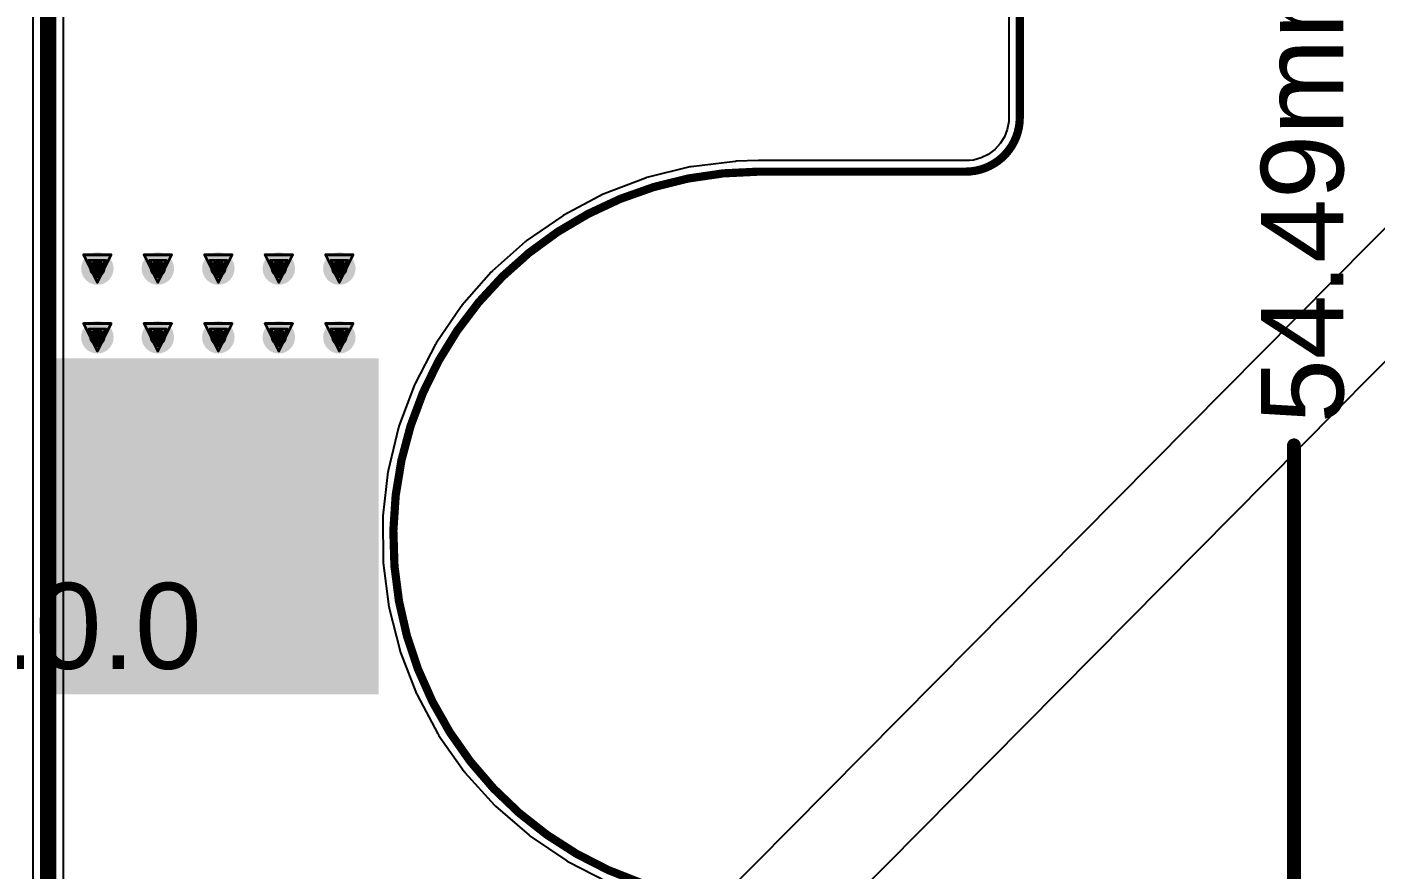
# Model space of a CAD drawing. Header units: inches. Extents: x -3 to 5381, y -57 to 5355.
# Drawn here: x 23.31 to 48.22, y -37.84 to -22.28 of the extents above; entities that cross this region are included whole.
import ezdxf

# ---------------------------------------------------------------- set-up
doc = ezdxf.new("R2010")
doc.units = ezdxf.units.IN
for name, color, linetype in [('Board_Outline', 216, 'Continuous'), ('Bottom Layer', 5, 'Continuous'), ('Bottom Paste', 16, 'Continuous'), ('Bottom Solder', 6, 'Continuous'), ('Dimension', 6, 'Continuous'), ('Drill Drawing', 1, 'Continuous'), ('Top Layer', 1, 'Continuous'), ('Top Overlay', 2, 'Continuous'), ('Top Solder', 216, 'Continuous'), ('Via Holes', 16, 'Continuous')]:
    doc.layers.add(name, color=color, linetype=linetype)
doc.styles.add('Arial', font='', dxfattribs={"height": 0.2})
doc.styles.get('Arial').set_extended_font_data('Arial')

msp = doc.modelspace()

# ---------------------------------------------------------------- hatches: boundary and pattern name
at = {"layer": 'Bottom Layer'}
h = msp.add_hatch(color=5, dxfattribs=at)
edge = h.paths.add_edge_path()
edge.add_arc((24.613, -26.746), 0.3, 0, 360)
h = msp.add_hatch(color=5, dxfattribs=at)
edge = h.paths.add_edge_path()
edge.add_arc((25.73, -26.746), 0.3, 0, 360)
h = msp.add_hatch(color=5, dxfattribs=at)
edge = h.paths.add_edge_path()
edge.add_arc((26.848, -26.746), 0.3, 0, 360)
h = msp.add_hatch(color=5, dxfattribs=at)
edge = h.paths.add_edge_path()
edge.add_arc((27.965, -26.746), 0.3, 0, 360)
h = msp.add_hatch(color=5, dxfattribs=at)
edge = h.paths.add_edge_path()
edge.add_arc((29.083, -26.746), 0.3, 0, 360)
h = msp.add_hatch(color=5, dxfattribs=at)
edge = h.paths.add_edge_path()
edge.add_arc((24.613, -28.016), 0.3, 0, 360)
h = msp.add_hatch(color=5, dxfattribs=at)
edge = h.paths.add_edge_path()
edge.add_arc((25.73, -28.016), 0.3, 0, 360)
h = msp.add_hatch(color=5, dxfattribs=at)
edge = h.paths.add_edge_path()
edge.add_arc((26.848, -28.016), 0.3, 0, 360)
h = msp.add_hatch(color=5, dxfattribs=at)
edge = h.paths.add_edge_path()
edge.add_arc((27.965, -28.016), 0.3, 0, 360)
h = msp.add_hatch(color=5, dxfattribs=at)
edge = h.paths.add_edge_path()
edge.add_arc((29.083, -28.016), 0.3, 0, 360)
msp.add_hatch(color=5, dxfattribs=at).paths.add_polyline_path([(29.71, -34.507), (23.71, -34.507), (23.71, -28.507), (29.71, -28.507)])
at = {"layer": 'Bottom Paste'}
msp.add_hatch(color=16, dxfattribs=at).paths.add_polyline_path([(29.71, -34.507), (23.71, -34.507), (23.71, -28.507), (29.71, -28.507)])
at = {"layer": 'Bottom Solder'}
msp.add_hatch(color=6, dxfattribs=at).paths.add_polyline_path([(29.812, -34.609), (23.609, -34.609), (23.609, -28.406), (29.812, -28.406)])
at = {"layer": 'Top Layer'}
h = msp.add_hatch(color=1, dxfattribs=at)
edge = h.paths.add_edge_path()
edge.add_arc((24.613, -26.746), 0.3, 0, 360)
h = msp.add_hatch(color=1, dxfattribs=at)
edge = h.paths.add_edge_path()
edge.add_arc((25.73, -26.746), 0.3, 0, 360)
h = msp.add_hatch(color=1, dxfattribs=at)
edge = h.paths.add_edge_path()
edge.add_arc((26.848, -26.746), 0.3, 0, 360)
h = msp.add_hatch(color=1, dxfattribs=at)
edge = h.paths.add_edge_path()
edge.add_arc((27.965, -26.746), 0.3, 0, 360)
h = msp.add_hatch(color=1, dxfattribs=at)
edge = h.paths.add_edge_path()
edge.add_arc((29.083, -26.746), 0.3, 0, 360)
h = msp.add_hatch(color=1, dxfattribs=at)
edge = h.paths.add_edge_path()
edge.add_arc((24.613, -28.016), 0.3, 0, 360)
h = msp.add_hatch(color=1, dxfattribs=at)
edge = h.paths.add_edge_path()
edge.add_arc((25.73, -28.016), 0.3, 0, 360)
h = msp.add_hatch(color=1, dxfattribs=at)
edge = h.paths.add_edge_path()
edge.add_arc((26.848, -28.016), 0.3, 0, 360)
h = msp.add_hatch(color=1, dxfattribs=at)
edge = h.paths.add_edge_path()
edge.add_arc((27.965, -28.016), 0.3, 0, 360)
h = msp.add_hatch(color=1, dxfattribs=at)
edge = h.paths.add_edge_path()
edge.add_arc((29.083, -28.016), 0.3, 0, 360)
at = {"layer": 'Via Holes'}
h = msp.add_hatch(color=7, dxfattribs=at)
edge = h.paths.add_edge_path()
edge.add_arc((24.613, -26.746), 0.15, 0, 360)
h = msp.add_hatch(color=7, dxfattribs=at)
edge = h.paths.add_edge_path()
edge.add_arc((25.73, -26.746), 0.15, 0, 360)
h = msp.add_hatch(color=7, dxfattribs=at)
edge = h.paths.add_edge_path()
edge.add_arc((26.848, -26.746), 0.15, 0, 360)
h = msp.add_hatch(color=7, dxfattribs=at)
edge = h.paths.add_edge_path()
edge.add_arc((27.965, -26.746), 0.15, 0, 360)
h = msp.add_hatch(color=7, dxfattribs=at)
edge = h.paths.add_edge_path()
edge.add_arc((29.083, -26.746), 0.15, 0, 360)
h = msp.add_hatch(color=7, dxfattribs=at)
edge = h.paths.add_edge_path()
edge.add_arc((24.613, -28.016), 0.15, 0, 360)
h = msp.add_hatch(color=7, dxfattribs=at)
edge = h.paths.add_edge_path()
edge.add_arc((25.73, -28.016), 0.15, 0, 360)
h = msp.add_hatch(color=7, dxfattribs=at)
edge = h.paths.add_edge_path()
edge.add_arc((26.848, -28.016), 0.15, 0, 360)
h = msp.add_hatch(color=7, dxfattribs=at)
edge = h.paths.add_edge_path()
edge.add_arc((27.965, -28.016), 0.15, 0, 360)
h = msp.add_hatch(color=7, dxfattribs=at)
edge = h.paths.add_edge_path()
edge.add_arc((29.083, -28.016), 0.15, 0, 360)

# ---------------------------------------------------------------- linework, layer by layer
at = {"layer": 'Board_Outline'}
for points in [[(41.653, -23.956, 0.152, 0.152, 0), (41.653, -0.004, 0.152, 0.152, 0)], [(41.653, -23.956, 0.152, 0.152, -0.38888), (40.741, -24.952, 0.152, 0.152, 0)], [(35.293, -38.279, 0.152, 0.152, -0.891253), (36.83, -24.956, 0.152, 0.152, 0)], [(36.83, -24.956, 0.152, 0.152, 0), (40.653, -24.956, 0.152, 0.152, 0)], [(40.653, -24.956, 0.152, 0.152, 0), (40.741, -24.952, 0.152, 0.152, 0)]]:
    msp.add_lwpolyline(points, format="xyseb", dxfattribs=at)
for points in [[(41.615, -23.956, 0.0762, 0.0762, 1), (41.692, -23.956, 0.0762, 0.0762, 1)], [(41.615, -23.956, 0.0762, 0.0762, 1), (41.692, -23.956, 0.0762, 0.0762, 1)], [(36.792, -24.956, 0.0762, 0.0762, 1), (36.868, -24.956, 0.0762, 0.0762, 1)], [(36.792, -24.956, 0.0762, 0.0762, 1), (36.868, -24.956, 0.0762, 0.0762, 1)], [(40.615, -24.956, 0.0762, 0.0762, 1), (40.692, -24.956, 0.0762, 0.0762, 1)], [(40.615, -24.956, 0.0762, 0.0762, 1), (40.692, -24.956, 0.0762, 0.0762, 1)], [(40.703, -24.952, 0.0762, 0.0762, 1), (40.779, -24.952, 0.0762, 0.0762, 1)], [(40.703, -24.952, 0.0762, 0.0762, 1), (40.779, -24.952, 0.0762, 0.0762, 1)]]:
    msp.add_lwpolyline(points, format="xyseb", close=True, dxfattribs=at)
at = {"layer": 'Bottom Layer'}
for p, q in [((41.45, -0.008), (41.45, -23.956)), ((41.45, -24.03), (41.422, -24.176)), ((41.45, -23.956), (41.45, -23.956)), ((41.45, -23.956), (41.45, -23.956)), ((41.45, -23.956), (41.45, -24.03)), ((41.369, -24.314), (41.29, -24.439)), ((41.422, -24.176), (41.369, -24.314)), ((41.072, -24.637), (40.939, -24.703)), ((41.191, -24.548), (41.072, -24.637)), ((41.29, -24.439), (41.191, -24.548)), ((35.56, -24.87), (34.765, -25.066)), ((35.572, -24.869), (35.56, -24.87)), ((35.584, -24.865), (35.572, -24.869)), ((36.396, -24.766), (35.584, -24.865)), ((36.406, -24.767), (36.396, -24.766)), ((36.415, -24.765), (36.406, -24.767)), ((36.824, -24.752), (36.415, -24.765)), ((36.827, -24.753), (36.824, -24.752)), ((36.83, -24.752), (36.827, -24.753)), ((40.649, -24.752), (36.83, -24.752)), ((40.727, -24.749), (40.649, -24.752)), ((40.797, -24.743), (40.727, -24.749)), ((40.939, -24.703), (40.797, -24.743)), ((34.741, -25.074), (33.977, -25.365)), ((34.754, -25.072), (34.741, -25.074)), ((34.765, -25.066), (34.754, -25.072)), ((33.954, -25.375), (33.23, -25.757)), ((33.966, -25.372), (33.954, -25.375)), ((33.977, -25.365), (33.966, -25.372)), ((33.209, -25.77), (32.537, -26.236)), ((33.22, -25.765), (33.209, -25.77)), ((33.23, -25.757), (33.22, -25.765)), ((32.517, -26.252), (31.906, -26.796)), ((32.528, -26.245), (32.517, -26.252)), ((32.537, -26.236), (32.528, -26.245)), ((31.889, -26.814), (31.348, -27.428)), ((31.899, -26.806), (31.889, -26.814)), ((31.906, -26.796), (31.899, -26.806)), ((31.333, -27.448), (30.871, -28.123)), ((31.342, -27.439), (31.333, -27.448)), ((31.348, -27.428), (31.342, -27.439)), ((30.866, -28.135), (30.858, -28.144)), ((30.871, -28.123), (30.866, -28.135)), ((30.858, -28.144), (30.481, -28.871)), ((30.477, -28.883), (30.471, -28.893)), ((30.481, -28.871), (30.477, -28.883)), ((30.471, -28.893), (30.184, -29.66)), ((30.177, -29.684), (29.986, -30.48)), ((30.182, -29.672), (30.177, -29.684)), ((30.184, -29.66), (30.182, -29.672)), ((29.981, -30.504), (29.888, -31.317)), ((29.985, -30.492), (29.981, -30.504)), ((29.986, -30.48), (29.985, -30.492)), ((29.889, -31.329), (29.886, -31.342)), ((29.886, -31.342), (29.891, -32.16)), ((29.888, -31.317), (29.889, -31.329)), ((29.891, -32.16), (29.894, -32.172)), ((29.894, -32.172), (29.893, -32.185)), ((29.893, -32.185), (29.997, -32.997)), ((29.997, -32.997), (30.001, -33.008)), ((30.001, -33.008), (30.002, -33.021)), ((30.002, -33.021), (30.204, -33.814)), ((30.204, -33.814), (30.209, -33.825)), ((30.209, -33.825), (30.211, -33.838)), ((30.211, -33.838), (30.508, -34.601)), ((30.508, -34.601), (30.514, -34.611)), ((30.514, -34.611), (30.518, -34.623)), ((30.518, -34.623), (30.904, -35.344)), ((30.904, -35.344), (30.912, -35.354)), ((30.912, -35.354), (30.917, -35.366)), ((30.917, -35.366), (31.388, -36.035)), ((31.388, -36.035), (31.397, -36.044)), ((31.397, -36.044), (31.404, -36.054)), ((31.404, -36.054), (31.952, -36.662)), ((31.952, -36.662), (31.962, -36.669)), ((31.962, -36.669), (31.97, -36.679)), ((31.97, -36.679), (32.588, -37.216)), ((32.588, -37.216), (32.599, -37.222)), ((32.599, -37.222), (32.608, -37.231)), ((32.608, -37.231), (33.286, -37.689)), ((33.286, -37.689), (33.297, -37.693)), ((33.297, -37.693), (33.307, -37.701)), ((33.307, -37.701), (34.036, -38.074))]:
    msp.add_line(p, q, dxfattribs=at)
at = {"layer": 'Dimension'}
msp.add_lwpolyline([(46.718, -51.489, 0.254, 0.254, 0), (46.718, -30.011, 0.254, 0.254, 0)], format="xyseb", dxfattribs=at)
msp.add_lwpolyline([(46.654, -30.011, 0.127, 0.127, 1), (46.781, -30.011, 0.127, 0.127, 1)], format="xyseb", close=True, dxfattribs=at)
at = {"layer": 'Drill Drawing'}
for points in [[(24.359, -26.492, 0.0508, 0.0508, 0), (24.867, -26.492, 0.0508, 0.0508, 0)], [(24.359, -26.492, 0.0508, 0.0508, 0), (24.613, -27, 0.0508, 0.0508, 0)], [(24.46, -26.594, 0.0508, 0.0508, 0), (24.765, -26.594, 0.0508, 0.0508, 0)], [(24.46, -26.594, 0.0508, 0.0508, 0), (24.613, -26.899, 0.0508, 0.0508, 0)], [(24.613, -27, 0.0508, 0.0508, 0), (24.867, -26.492, 0.0508, 0.0508, 0)], [(24.613, -26.899, 0.0508, 0.0508, 0), (24.765, -26.594, 0.0508, 0.0508, 0)], [(25.476, -26.492, 0.0508, 0.0508, 0), (25.984, -26.492, 0.0508, 0.0508, 0)], [(25.476, -26.492, 0.0508, 0.0508, 0), (25.73, -27, 0.0508, 0.0508, 0)], [(25.578, -26.594, 0.0508, 0.0508, 0), (25.883, -26.594, 0.0508, 0.0508, 0)], [(25.578, -26.594, 0.0508, 0.0508, 0), (25.73, -26.899, 0.0508, 0.0508, 0)], [(25.73, -27, 0.0508, 0.0508, 0), (25.984, -26.492, 0.0508, 0.0508, 0)], [(25.73, -26.899, 0.0508, 0.0508, 0), (25.883, -26.594, 0.0508, 0.0508, 0)], [(26.594, -26.492, 0.0508, 0.0508, 0), (27.102, -26.492, 0.0508, 0.0508, 0)], [(26.594, -26.492, 0.0508, 0.0508, 0), (26.848, -27, 0.0508, 0.0508, 0)], [(26.695, -26.594, 0.0508, 0.0508, 0), (27, -26.594, 0.0508, 0.0508, 0)], [(26.695, -26.594, 0.0508, 0.0508, 0), (26.848, -26.899, 0.0508, 0.0508, 0)], [(26.848, -27, 0.0508, 0.0508, 0), (27.102, -26.492, 0.0508, 0.0508, 0)], [(26.848, -26.899, 0.0508, 0.0508, 0), (27, -26.594, 0.0508, 0.0508, 0)], [(27.711, -26.492, 0.0508, 0.0508, 0), (28.219, -26.492, 0.0508, 0.0508, 0)], [(27.711, -26.492, 0.0508, 0.0508, 0), (27.965, -27, 0.0508, 0.0508, 0)], [(27.813, -26.594, 0.0508, 0.0508, 0), (28.118, -26.594, 0.0508, 0.0508, 0)], [(27.813, -26.594, 0.0508, 0.0508, 0), (27.965, -26.899, 0.0508, 0.0508, 0)], [(27.965, -27, 0.0508, 0.0508, 0), (28.219, -26.492, 0.0508, 0.0508, 0)], [(27.965, -26.899, 0.0508, 0.0508, 0), (28.118, -26.594, 0.0508, 0.0508, 0)], [(28.829, -26.492, 0.0508, 0.0508, 0), (29.337, -26.492, 0.0508, 0.0508, 0)], [(28.829, -26.492, 0.0508, 0.0508, 0), (29.083, -27, 0.0508, 0.0508, 0)], [(28.931, -26.594, 0.0508, 0.0508, 0), (29.235, -26.594, 0.0508, 0.0508, 0)], [(28.931, -26.594, 0.0508, 0.0508, 0), (29.083, -26.899, 0.0508, 0.0508, 0)], [(29.083, -27, 0.0508, 0.0508, 0), (29.337, -26.492, 0.0508, 0.0508, 0)], [(29.083, -26.899, 0.0508, 0.0508, 0), (29.235, -26.594, 0.0508, 0.0508, 0)], [(24.359, -27.762, 0.0508, 0.0508, 0), (24.867, -27.762, 0.0508, 0.0508, 0)], [(24.359, -27.762, 0.0508, 0.0508, 0), (24.613, -28.27, 0.0508, 0.0508, 0)], [(24.46, -27.864, 0.0508, 0.0508, 0), (24.765, -27.864, 0.0508, 0.0508, 0)], [(24.46, -27.864, 0.0508, 0.0508, 0), (24.613, -28.169, 0.0508, 0.0508, 0)], [(24.613, -28.27, 0.0508, 0.0508, 0), (24.867, -27.762, 0.0508, 0.0508, 0)], [(24.613, -28.169, 0.0508, 0.0508, 0), (24.765, -27.864, 0.0508, 0.0508, 0)], [(25.476, -27.762, 0.0508, 0.0508, 0), (25.984, -27.762, 0.0508, 0.0508, 0)], [(25.476, -27.762, 0.0508, 0.0508, 0), (25.73, -28.27, 0.0508, 0.0508, 0)], [(25.578, -27.864, 0.0508, 0.0508, 0), (25.883, -27.864, 0.0508, 0.0508, 0)], [(25.578, -27.864, 0.0508, 0.0508, 0), (25.73, -28.169, 0.0508, 0.0508, 0)], [(25.73, -28.27, 0.0508, 0.0508, 0), (25.984, -27.762, 0.0508, 0.0508, 0)], [(25.73, -28.169, 0.0508, 0.0508, 0), (25.883, -27.864, 0.0508, 0.0508, 0)], [(26.594, -27.762, 0.0508, 0.0508, 0), (27.102, -27.762, 0.0508, 0.0508, 0)], [(26.594, -27.762, 0.0508, 0.0508, 0), (26.848, -28.27, 0.0508, 0.0508, 0)], [(26.695, -27.864, 0.0508, 0.0508, 0), (27, -27.864, 0.0508, 0.0508, 0)], [(26.695, -27.864, 0.0508, 0.0508, 0), (26.848, -28.169, 0.0508, 0.0508, 0)], [(26.848, -28.27, 0.0508, 0.0508, 0), (27.102, -27.762, 0.0508, 0.0508, 0)], [(26.848, -28.169, 0.0508, 0.0508, 0), (27, -27.864, 0.0508, 0.0508, 0)], [(27.711, -27.762, 0.0508, 0.0508, 0), (28.219, -27.762, 0.0508, 0.0508, 0)], [(27.711, -27.762, 0.0508, 0.0508, 0), (27.965, -28.27, 0.0508, 0.0508, 0)], [(27.813, -27.864, 0.0508, 0.0508, 0), (28.118, -27.864, 0.0508, 0.0508, 0)], [(27.813, -27.864, 0.0508, 0.0508, 0), (27.965, -28.169, 0.0508, 0.0508, 0)], [(27.965, -28.27, 0.0508, 0.0508, 0), (28.219, -27.762, 0.0508, 0.0508, 0)], [(27.965, -28.169, 0.0508, 0.0508, 0), (28.118, -27.864, 0.0508, 0.0508, 0)], [(28.829, -27.762, 0.0508, 0.0508, 0), (29.337, -27.762, 0.0508, 0.0508, 0)], [(28.829, -27.762, 0.0508, 0.0508, 0), (29.083, -28.27, 0.0508, 0.0508, 0)], [(28.931, -27.864, 0.0508, 0.0508, 0), (29.235, -27.864, 0.0508, 0.0508, 0)], [(28.931, -27.864, 0.0508, 0.0508, 0), (29.083, -28.169, 0.0508, 0.0508, 0)], [(29.083, -28.27, 0.0508, 0.0508, 0), (29.337, -27.762, 0.0508, 0.0508, 0)], [(29.083, -28.169, 0.0508, 0.0508, 0), (29.235, -27.864, 0.0508, 0.0508, 0)]]:
    msp.add_lwpolyline(points, format="xyseb", dxfattribs=at)
for points in [[(24.346, -26.492, 0.0254, 0.0254, 1), (24.371, -26.492, 0.0254, 0.0254, 1)], [(24.346, -26.492, 0.0254, 0.0254, 1), (24.371, -26.492, 0.0254, 0.0254, 1)], [(24.448, -26.594, 0.0254, 0.0254, 1), (24.473, -26.594, 0.0254, 0.0254, 1)], [(24.448, -26.594, 0.0254, 0.0254, 1), (24.473, -26.594, 0.0254, 0.0254, 1)], [(24.752, -26.594, 0.0254, 0.0254, 1), (24.778, -26.594, 0.0254, 0.0254, 1)], [(24.752, -26.594, 0.0254, 0.0254, 1), (24.778, -26.594, 0.0254, 0.0254, 1)], [(24.854, -26.492, 0.0254, 0.0254, 1), (24.879, -26.492, 0.0254, 0.0254, 1)], [(24.854, -26.492, 0.0254, 0.0254, 1), (24.879, -26.492, 0.0254, 0.0254, 1)], [(25.463, -26.492, 0.0254, 0.0254, 1), (25.489, -26.492, 0.0254, 0.0254, 1)], [(25.463, -26.492, 0.0254, 0.0254, 1), (25.489, -26.492, 0.0254, 0.0254, 1)], [(25.565, -26.594, 0.0254, 0.0254, 1), (25.59, -26.594, 0.0254, 0.0254, 1)], [(25.565, -26.594, 0.0254, 0.0254, 1), (25.59, -26.594, 0.0254, 0.0254, 1)], [(25.87, -26.594, 0.0254, 0.0254, 1), (25.895, -26.594, 0.0254, 0.0254, 1)], [(25.87, -26.594, 0.0254, 0.0254, 1), (25.895, -26.594, 0.0254, 0.0254, 1)], [(25.971, -26.492, 0.0254, 0.0254, 1), (25.997, -26.492, 0.0254, 0.0254, 1)], [(25.971, -26.492, 0.0254, 0.0254, 1), (25.997, -26.492, 0.0254, 0.0254, 1)], [(26.581, -26.492, 0.0254, 0.0254, 1), (26.607, -26.492, 0.0254, 0.0254, 1)], [(26.581, -26.492, 0.0254, 0.0254, 1), (26.607, -26.492, 0.0254, 0.0254, 1)], [(26.683, -26.594, 0.0254, 0.0254, 1), (26.708, -26.594, 0.0254, 0.0254, 1)], [(26.683, -26.594, 0.0254, 0.0254, 1), (26.708, -26.594, 0.0254, 0.0254, 1)], [(26.988, -26.594, 0.0254, 0.0254, 1), (27.013, -26.594, 0.0254, 0.0254, 1)], [(26.988, -26.594, 0.0254, 0.0254, 1), (27.013, -26.594, 0.0254, 0.0254, 1)], [(27.089, -26.492, 0.0254, 0.0254, 1), (27.114, -26.492, 0.0254, 0.0254, 1)], [(27.089, -26.492, 0.0254, 0.0254, 1), (27.114, -26.492, 0.0254, 0.0254, 1)], [(27.699, -26.492, 0.0254, 0.0254, 1), (27.724, -26.492, 0.0254, 0.0254, 1)], [(27.699, -26.492, 0.0254, 0.0254, 1), (27.724, -26.492, 0.0254, 0.0254, 1)], [(27.8, -26.594, 0.0254, 0.0254, 1), (27.826, -26.594, 0.0254, 0.0254, 1)], [(27.8, -26.594, 0.0254, 0.0254, 1), (27.826, -26.594, 0.0254, 0.0254, 1)], [(28.105, -26.594, 0.0254, 0.0254, 1), (28.131, -26.594, 0.0254, 0.0254, 1)], [(28.105, -26.594, 0.0254, 0.0254, 1), (28.131, -26.594, 0.0254, 0.0254, 1)], [(28.207, -26.492, 0.0254, 0.0254, 1), (28.232, -26.492, 0.0254, 0.0254, 1)], [(28.207, -26.492, 0.0254, 0.0254, 1), (28.232, -26.492, 0.0254, 0.0254, 1)], [(28.816, -26.492, 0.0254, 0.0254, 1), (28.842, -26.492, 0.0254, 0.0254, 1)], [(28.816, -26.492, 0.0254, 0.0254, 1), (28.842, -26.492, 0.0254, 0.0254, 1)], [(28.918, -26.594, 0.0254, 0.0254, 1), (28.943, -26.594, 0.0254, 0.0254, 1)], [(28.918, -26.594, 0.0254, 0.0254, 1), (28.943, -26.594, 0.0254, 0.0254, 1)], [(29.223, -26.594, 0.0254, 0.0254, 1), (29.248, -26.594, 0.0254, 0.0254, 1)], [(29.223, -26.594, 0.0254, 0.0254, 1), (29.248, -26.594, 0.0254, 0.0254, 1)], [(29.324, -26.492, 0.0254, 0.0254, 1), (29.35, -26.492, 0.0254, 0.0254, 1)], [(29.324, -26.492, 0.0254, 0.0254, 1), (29.35, -26.492, 0.0254, 0.0254, 1)], [(24.6, -26.899, 0.0254, 0.0254, 1), (24.625, -26.899, 0.0254, 0.0254, 1)], [(24.6, -26.899, 0.0254, 0.0254, 1), (24.625, -26.899, 0.0254, 0.0254, 1)], [(25.718, -26.899, 0.0254, 0.0254, 1), (25.743, -26.899, 0.0254, 0.0254, 1)], [(25.718, -26.899, 0.0254, 0.0254, 1), (25.743, -26.899, 0.0254, 0.0254, 1)], [(26.835, -26.899, 0.0254, 0.0254, 1), (26.86, -26.899, 0.0254, 0.0254, 1)], [(26.835, -26.899, 0.0254, 0.0254, 1), (26.86, -26.899, 0.0254, 0.0254, 1)], [(27.953, -26.899, 0.0254, 0.0254, 1), (27.978, -26.899, 0.0254, 0.0254, 1)], [(27.953, -26.899, 0.0254, 0.0254, 1), (27.978, -26.899, 0.0254, 0.0254, 1)], [(29.07, -26.899, 0.0254, 0.0254, 1), (29.096, -26.899, 0.0254, 0.0254, 1)], [(29.07, -26.899, 0.0254, 0.0254, 1), (29.096, -26.899, 0.0254, 0.0254, 1)], [(24.6, -27, 0.0254, 0.0254, 1), (24.625, -27, 0.0254, 0.0254, 1)], [(24.6, -27, 0.0254, 0.0254, 1), (24.625, -27, 0.0254, 0.0254, 1)], [(25.718, -27, 0.0254, 0.0254, 1), (25.743, -27, 0.0254, 0.0254, 1)], [(25.718, -27, 0.0254, 0.0254, 1), (25.743, -27, 0.0254, 0.0254, 1)], [(26.835, -27, 0.0254, 0.0254, 1), (26.86, -27, 0.0254, 0.0254, 1)], [(26.835, -27, 0.0254, 0.0254, 1), (26.86, -27, 0.0254, 0.0254, 1)], [(27.953, -27, 0.0254, 0.0254, 1), (27.978, -27, 0.0254, 0.0254, 1)], [(27.953, -27, 0.0254, 0.0254, 1), (27.978, -27, 0.0254, 0.0254, 1)], [(29.07, -27, 0.0254, 0.0254, 1), (29.096, -27, 0.0254, 0.0254, 1)], [(29.07, -27, 0.0254, 0.0254, 1), (29.096, -27, 0.0254, 0.0254, 1)], [(24.346, -27.762, 0.0254, 0.0254, 1), (24.371, -27.762, 0.0254, 0.0254, 1)], [(24.346, -27.762, 0.0254, 0.0254, 1), (24.371, -27.762, 0.0254, 0.0254, 1)], [(24.448, -27.864, 0.0254, 0.0254, 1), (24.473, -27.864, 0.0254, 0.0254, 1)], [(24.448, -27.864, 0.0254, 0.0254, 1), (24.473, -27.864, 0.0254, 0.0254, 1)], [(24.752, -27.864, 0.0254, 0.0254, 1), (24.778, -27.864, 0.0254, 0.0254, 1)], [(24.752, -27.864, 0.0254, 0.0254, 1), (24.778, -27.864, 0.0254, 0.0254, 1)], [(24.854, -27.762, 0.0254, 0.0254, 1), (24.879, -27.762, 0.0254, 0.0254, 1)], [(24.854, -27.762, 0.0254, 0.0254, 1), (24.879, -27.762, 0.0254, 0.0254, 1)], [(25.463, -27.762, 0.0254, 0.0254, 1), (25.489, -27.762, 0.0254, 0.0254, 1)], [(25.463, -27.762, 0.0254, 0.0254, 1), (25.489, -27.762, 0.0254, 0.0254, 1)], [(25.565, -27.864, 0.0254, 0.0254, 1), (25.59, -27.864, 0.0254, 0.0254, 1)], [(25.565, -27.864, 0.0254, 0.0254, 1), (25.59, -27.864, 0.0254, 0.0254, 1)], [(25.87, -27.864, 0.0254, 0.0254, 1), (25.895, -27.864, 0.0254, 0.0254, 1)], [(25.87, -27.864, 0.0254, 0.0254, 1), (25.895, -27.864, 0.0254, 0.0254, 1)], [(25.971, -27.762, 0.0254, 0.0254, 1), (25.997, -27.762, 0.0254, 0.0254, 1)], [(25.971, -27.762, 0.0254, 0.0254, 1), (25.997, -27.762, 0.0254, 0.0254, 1)], [(26.581, -27.762, 0.0254, 0.0254, 1), (26.607, -27.762, 0.0254, 0.0254, 1)], [(26.581, -27.762, 0.0254, 0.0254, 1), (26.607, -27.762, 0.0254, 0.0254, 1)], [(26.683, -27.864, 0.0254, 0.0254, 1), (26.708, -27.864, 0.0254, 0.0254, 1)], [(26.683, -27.864, 0.0254, 0.0254, 1), (26.708, -27.864, 0.0254, 0.0254, 1)], [(26.988, -27.864, 0.0254, 0.0254, 1), (27.013, -27.864, 0.0254, 0.0254, 1)], [(26.988, -27.864, 0.0254, 0.0254, 1), (27.013, -27.864, 0.0254, 0.0254, 1)], [(27.089, -27.762, 0.0254, 0.0254, 1), (27.114, -27.762, 0.0254, 0.0254, 1)], [(27.089, -27.762, 0.0254, 0.0254, 1), (27.114, -27.762, 0.0254, 0.0254, 1)], [(27.699, -27.762, 0.0254, 0.0254, 1), (27.724, -27.762, 0.0254, 0.0254, 1)], [(27.699, -27.762, 0.0254, 0.0254, 1), (27.724, -27.762, 0.0254, 0.0254, 1)], [(27.8, -27.864, 0.0254, 0.0254, 1), (27.826, -27.864, 0.0254, 0.0254, 1)], [(27.8, -27.864, 0.0254, 0.0254, 1), (27.826, -27.864, 0.0254, 0.0254, 1)], [(28.105, -27.864, 0.0254, 0.0254, 1), (28.131, -27.864, 0.0254, 0.0254, 1)], [(28.105, -27.864, 0.0254, 0.0254, 1), (28.131, -27.864, 0.0254, 0.0254, 1)], [(28.207, -27.762, 0.0254, 0.0254, 1), (28.232, -27.762, 0.0254, 0.0254, 1)], [(28.207, -27.762, 0.0254, 0.0254, 1), (28.232, -27.762, 0.0254, 0.0254, 1)], [(28.816, -27.762, 0.0254, 0.0254, 1), (28.842, -27.762, 0.0254, 0.0254, 1)], [(28.816, -27.762, 0.0254, 0.0254, 1), (28.842, -27.762, 0.0254, 0.0254, 1)], [(28.918, -27.864, 0.0254, 0.0254, 1), (28.943, -27.864, 0.0254, 0.0254, 1)], [(28.918, -27.864, 0.0254, 0.0254, 1), (28.943, -27.864, 0.0254, 0.0254, 1)], [(29.223, -27.864, 0.0254, 0.0254, 1), (29.248, -27.864, 0.0254, 0.0254, 1)], [(29.223, -27.864, 0.0254, 0.0254, 1), (29.248, -27.864, 0.0254, 0.0254, 1)], [(29.324, -27.762, 0.0254, 0.0254, 1), (29.35, -27.762, 0.0254, 0.0254, 1)], [(29.324, -27.762, 0.0254, 0.0254, 1), (29.35, -27.762, 0.0254, 0.0254, 1)], [(24.6, -28.169, 0.0254, 0.0254, 1), (24.625, -28.169, 0.0254, 0.0254, 1)], [(24.6, -28.169, 0.0254, 0.0254, 1), (24.625, -28.169, 0.0254, 0.0254, 1)], [(24.6, -28.27, 0.0254, 0.0254, 1), (24.625, -28.27, 0.0254, 0.0254, 1)], [(24.6, -28.27, 0.0254, 0.0254, 1), (24.625, -28.27, 0.0254, 0.0254, 1)], [(25.718, -28.169, 0.0254, 0.0254, 1), (25.743, -28.169, 0.0254, 0.0254, 1)], [(25.718, -28.169, 0.0254, 0.0254, 1), (25.743, -28.169, 0.0254, 0.0254, 1)], [(25.718, -28.27, 0.0254, 0.0254, 1), (25.743, -28.27, 0.0254, 0.0254, 1)], [(25.718, -28.27, 0.0254, 0.0254, 1), (25.743, -28.27, 0.0254, 0.0254, 1)], [(26.835, -28.169, 0.0254, 0.0254, 1), (26.86, -28.169, 0.0254, 0.0254, 1)], [(26.835, -28.169, 0.0254, 0.0254, 1), (26.86, -28.169, 0.0254, 0.0254, 1)], [(26.835, -28.27, 0.0254, 0.0254, 1), (26.86, -28.27, 0.0254, 0.0254, 1)], [(26.835, -28.27, 0.0254, 0.0254, 1), (26.86, -28.27, 0.0254, 0.0254, 1)], [(27.953, -28.169, 0.0254, 0.0254, 1), (27.978, -28.169, 0.0254, 0.0254, 1)], [(27.953, -28.169, 0.0254, 0.0254, 1), (27.978, -28.169, 0.0254, 0.0254, 1)], [(27.953, -28.27, 0.0254, 0.0254, 1), (27.978, -28.27, 0.0254, 0.0254, 1)], [(27.953, -28.27, 0.0254, 0.0254, 1), (27.978, -28.27, 0.0254, 0.0254, 1)], [(29.07, -28.169, 0.0254, 0.0254, 1), (29.096, -28.169, 0.0254, 0.0254, 1)], [(29.07, -28.169, 0.0254, 0.0254, 1), (29.096, -28.169, 0.0254, 0.0254, 1)], [(29.07, -28.27, 0.0254, 0.0254, 1), (29.096, -28.27, 0.0254, 0.0254, 1)], [(29.07, -28.27, 0.0254, 0.0254, 1), (29.096, -28.27, 0.0254, 0.0254, 1)]]:
    msp.add_lwpolyline(points, format="xyseb", close=True, dxfattribs=at)
at = {"layer": 'Top Layer'}
for p, q in [((41.45, -0.008), (41.45, -23.956)), ((23.419, -17.259), (23.419, -25.533)), ((23.989, -25.533), (23.989, -17.259)), ((41.45, -24.03), (41.422, -24.176)), ((41.45, -23.956), (41.45, -23.956)), ((41.45, -23.956), (41.45, -23.956)), ((41.45, -23.956), (41.45, -24.03)), ((41.369, -24.314), (41.29, -24.439)), ((41.422, -24.176), (41.369, -24.314)), ((41.072, -24.637), (40.939, -24.703)), ((41.191, -24.548), (41.072, -24.637)), ((41.29, -24.439), (41.191, -24.548)), ((35.56, -24.87), (34.765, -25.066)), ((35.572, -24.869), (35.56, -24.87)), ((35.584, -24.865), (35.572, -24.869)), ((36.396, -24.766), (35.584, -24.865)), ((36.406, -24.767), (36.396, -24.766)), ((36.415, -24.765), (36.406, -24.767)), ((36.824, -24.752), (36.415, -24.765)), ((36.827, -24.753), (36.824, -24.752)), ((36.83, -24.752), (36.827, -24.753)), ((40.649, -24.752), (36.83, -24.752)), ((40.727, -24.749), (40.649, -24.752)), ((40.797, -24.743), (40.727, -24.749)), ((40.939, -24.703), (40.797, -24.743)), ((34.741, -25.074), (33.977, -25.365)), ((34.754, -25.072), (34.741, -25.074)), ((34.765, -25.066), (34.754, -25.072)), ((33.954, -25.375), (33.23, -25.757)), ((33.966, -25.372), (33.954, -25.375)), ((33.977, -25.365), (33.966, -25.372)), ((23.419, -25.533), (23.419, -40.671)), ((23.989, -40.553), (23.989, -25.533)), ((33.209, -25.77), (32.537, -26.236)), ((33.22, -25.765), (33.209, -25.77)), ((33.23, -25.757), (33.22, -25.765)), ((32.517, -26.252), (31.906, -26.796)), ((32.528, -26.245), (32.517, -26.252)), ((32.537, -26.236), (32.528, -26.245)), ((31.889, -26.814), (31.348, -27.428)), ((31.899, -26.806), (31.889, -26.814)), ((31.906, -26.796), (31.899, -26.806)), ((31.333, -27.448), (30.871, -28.123)), ((31.342, -27.439), (31.333, -27.448)), ((31.348, -27.428), (31.342, -27.439)), ((30.866, -28.135), (30.858, -28.144)), ((30.871, -28.123), (30.866, -28.135)), ((30.858, -28.144), (30.481, -28.871)), ((30.477, -28.883), (30.471, -28.893)), ((30.481, -28.871), (30.477, -28.883)), ((30.471, -28.893), (30.184, -29.66)), ((30.177, -29.684), (29.986, -30.48)), ((30.182, -29.672), (30.177, -29.684)), ((30.184, -29.66), (30.182, -29.672)), ((29.981, -30.504), (29.888, -31.317)), ((29.985, -30.492), (29.981, -30.504)), ((29.986, -30.48), (29.985, -30.492)), ((29.889, -31.329), (29.886, -31.342)), ((29.886, -31.342), (29.891, -32.16)), ((29.888, -31.317), (29.889, -31.329)), ((29.891, -32.16), (29.894, -32.172)), ((29.894, -32.172), (29.893, -32.185)), ((29.893, -32.185), (29.997, -32.997)), ((29.997, -32.997), (30.001, -33.008)), ((30.001, -33.008), (30.002, -33.021)), ((30.002, -33.021), (30.204, -33.814)), ((30.204, -33.814), (30.209, -33.825)), ((30.209, -33.825), (30.211, -33.838)), ((30.211, -33.838), (30.508, -34.601)), ((30.508, -34.601), (30.514, -34.611)), ((30.514, -34.611), (30.518, -34.623)), ((30.518, -34.623), (30.904, -35.344)), ((30.904, -35.344), (30.912, -35.354)), ((30.912, -35.354), (30.917, -35.366)), ((30.917, -35.366), (31.388, -36.035)), ((31.388, -36.035), (31.397, -36.044)), ((31.397, -36.044), (31.404, -36.054)), ((31.404, -36.054), (31.952, -36.662)), ((31.952, -36.662), (31.962, -36.669)), ((31.962, -36.669), (31.97, -36.679)), ((31.97, -36.679), (32.588, -37.216)), ((32.588, -37.216), (32.599, -37.222)), ((32.599, -37.222), (32.608, -37.231)), ((32.608, -37.231), (33.286, -37.689)), ((33.286, -37.689), (33.297, -37.693)), ((33.297, -37.693), (33.307, -37.701)), ((33.307, -37.701), (34.036, -38.074))]:
    msp.add_line(p, q, dxfattribs=at)
for points in [[(23.704, -25.533, 0.305, 0.305, 0), (23.704, -16.282, 0.305, 0.305, 0)], [(23.704, -40.671, 0.305, 0.305, 0), (23.704, -25.533, 0.305, 0.305, 0)]]:
    msp.add_lwpolyline(points, format="xyseb", dxfattribs=at)
msp.add_lwpolyline([(23.628, -25.533, 0.152, 0.152, 1), (23.78, -25.533, 0.152, 0.152, 1)], format="xyseb", close=True, dxfattribs=at)
msp.add_lwpolyline([(23.628, -25.533, 0.152, 0.152, 1), (23.78, -25.533, 0.152, 0.152, 1)], format="xyseb", close=True, dxfattribs=at)
at = {"layer": 'Top Solder'}
for p in [(28.217, -46.366), (30.667, -46.366)]:
    msp.add_line(p, (5380.78, 5354.862), dxfattribs=at)

# ---------------------------------------------------------------- texts
at = {"layer": 'Dimension', "style": 'Arial'}
msp.add_text('54.49mm', height=1.524, rotation=90, dxfattribs=at).set_placement((47.632, -29.604))
at = {"layer": 'Top Overlay', "style": 'Arial'}
msp.add_text('>VERSION_6.0.0', height=1.5875, dxfattribs=at).set_placement((9.1, -34.141))

doc.saveas('drawing.dxf')
